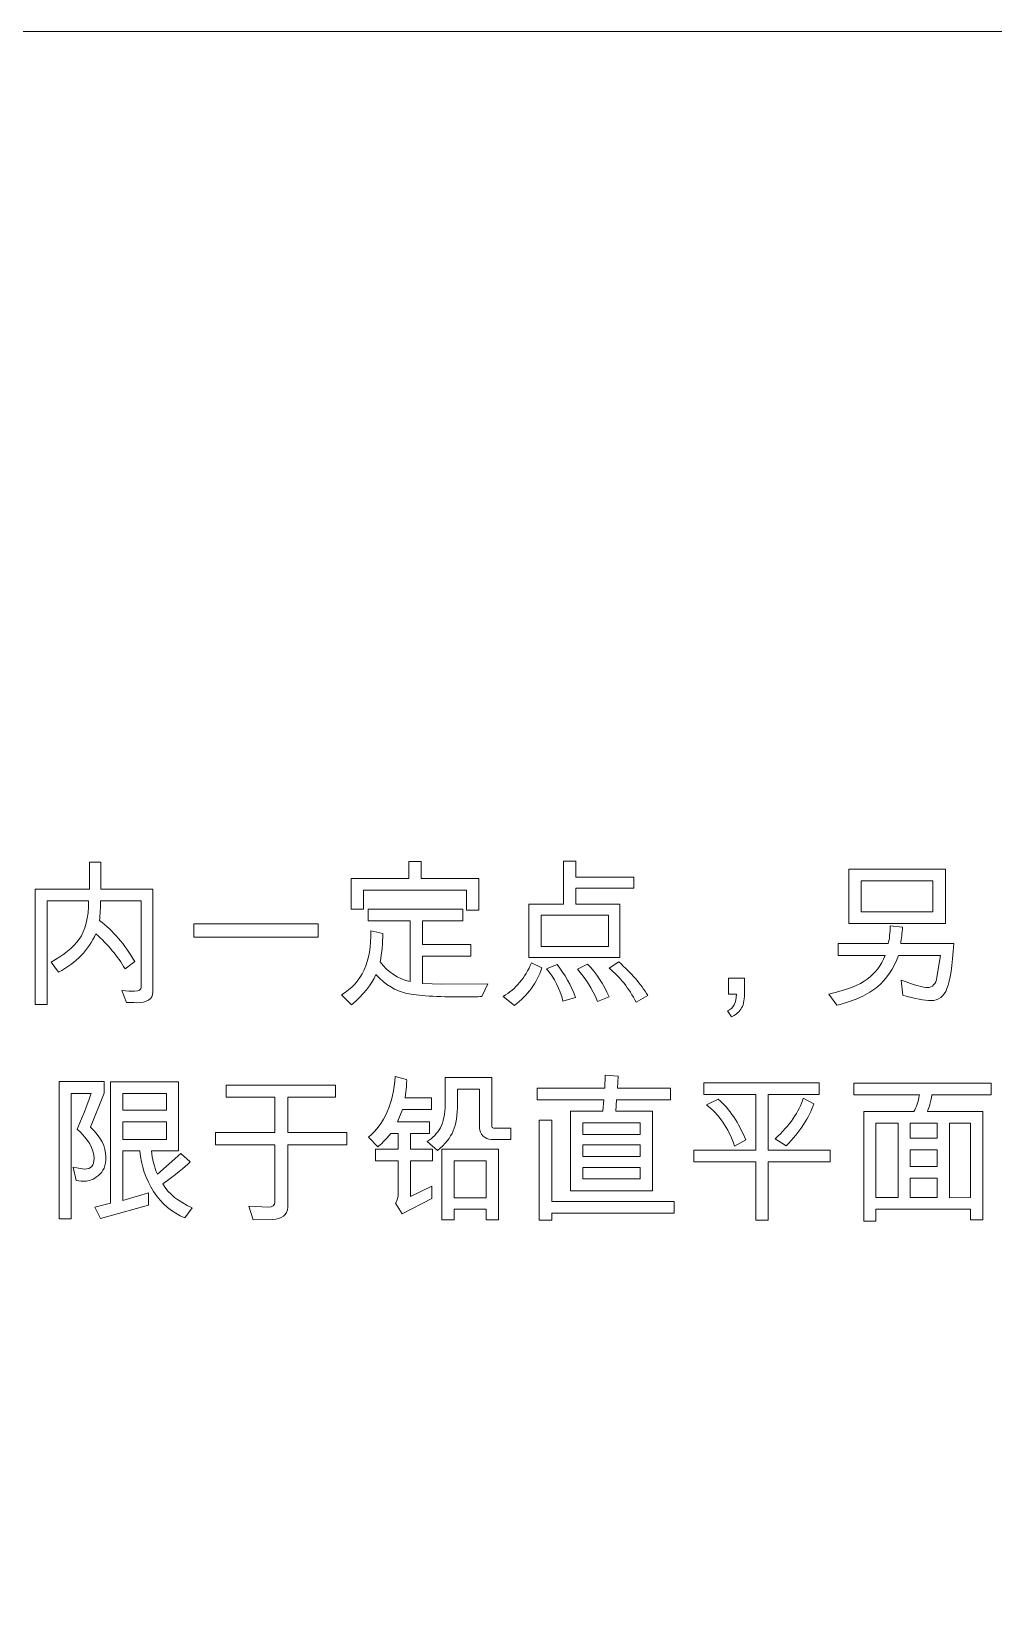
# Model space of a CAD drawing. Header units: millimetres. Extents: x -536 to 886, y 98 to 503.
# Drawn here: x 221.2 to 254.5, y 396.9 to 451.3 of the extents above; entities that cross this region are included whole.
import ezdxf

# ---------------------------------------------------------------- set-up
doc = ezdxf.new("R2010")
doc.units = ezdxf.units.MM
doc.header["$MEASUREMENT"] = 0
doc.layers.add('layer 1', color=7, linetype='Continuous')

msp = doc.modelspace()

# ---------------------------------------------------------------- linework, layer by layer
at = {"layer": 'layer 1', "lineweight": 9}
msp.add_open_spline([(-26.36, 241.324), (-26.36, 241.324), (313.64, 241.324), (313.64, 241.324), (313.64, 241.324), (318.948, 241.327), (324.037, 243.439), (327.788, 247.195), (327.788, 247.195), (331.538, 250.95), (333.644, 256.016), (333.64, 261.324), (333.64, 261.324), (333.64, 261.324), (333.64, 431.324), (333.64, 431.324), (333.64, 431.324), (333.637, 436.632), (331.525, 441.721), (327.77, 445.471), (327.77, 445.471), (324.014, 449.222), (318.948, 451.327), (313.64, 451.324), (313.64, 451.324), (313.64, 451.324), (-26.36, 451.324), (-26.36, 451.324), (-26.36, 451.324), (-31.667, 451.321), (-36.756, 449.209), (-40.507, 445.453), (-40.507, 445.453), (-44.258, 441.698), (-46.363, 436.632), (-46.36, 431.324), (-46.36, 431.324), (-46.36, 431.324), (-46.36, 261.324), (-46.36, 261.324), (-46.36, 261.324), (-46.356, 256.016), (-44.245, 250.927), (-40.489, 247.177), (-40.489, 247.177), (-36.734, 243.426), (-31.667, 241.321), (-26.36, 241.324)], degree=3, knots=[0, 0, 0, 0, 0.083333, 0.083333, 0.083333, 0.083333, 0.166667, 0.166667, 0.166667, 0.166667, 0.25, 0.25, 0.25, 0.25, 0.333333, 0.333333, 0.333333, 0.333333, 0.416667, 0.416667, 0.416667, 0.416667, 0.5, 0.5, 0.5, 0.5, 0.583333, 0.583333, 0.583333, 0.583333, 0.666667, 0.666667, 0.666667, 0.666667, 0.75, 0.75, 0.75, 0.75, 0.833333, 0.833333, 0.833333, 0.833333, 0.916667, 0.916667, 0.916667, 0.916667, 1, 1, 1, 1], dxfattribs=at)
at = {"layer": 'layer 1', "color": 22, "lineweight": 9}
for points, knots in [([(225.417, 418.043), (225.417, 417.797), (225.225, 417.674), (224.84, 417.674), (224.84, 417.674), (224.748, 417.674), (224.635, 417.677), (224.501, 417.682), (224.501, 417.682), (224.501, 417.682), (224.338, 418.092), (224.338, 418.092), (224.338, 418.092), (224.527, 418.077), (224.673, 418.07), (224.778, 418.07), (224.778, 418.07), (224.937, 418.07), (225.017, 418.118), (225.017, 418.214), (225.017, 418.214), (225.017, 418.214), (225.017, 421.203), (225.017, 421.203), (225.017, 421.203), (225.017, 421.203), (223.605, 421.203), (223.605, 421.203), (223.605, 421.203), (223.605, 420.97), (223.595, 420.742), (223.573, 420.52), (223.573, 420.52), (224.038, 420.171), (224.445, 419.697), (224.794, 419.099), (224.794, 419.099), (224.794, 419.099), (224.454, 418.843), (224.454, 418.843), (224.454, 418.843), (224.203, 419.279), (223.867, 419.687), (223.443, 420.064), (223.443, 420.064), (223.193, 419.503), (222.762, 419.058), (222.149, 418.726), (222.149, 418.726), (222.149, 418.726), (221.894, 419.082), (221.894, 419.082), (221.894, 419.082), (222.327, 419.315), (222.651, 419.58), (222.868, 419.877), (222.868, 419.877), (223.085, 420.173), (223.193, 420.615), (223.193, 421.203), (223.193, 421.203), (223.193, 421.203), (221.761, 421.203), (221.761, 421.203), (221.761, 421.203), (221.761, 421.203), (221.761, 417.614), (221.761, 417.614), (221.761, 417.614), (221.761, 417.614), (221.338, 417.614), (221.338, 417.614), (221.338, 417.614), (221.338, 417.614), (221.338, 421.608), (221.338, 421.608), (221.338, 421.608), (221.338, 421.608), (223.223, 421.608), (223.223, 421.608), (223.223, 421.608), (223.223, 421.608), (223.223, 422.548), (223.223, 422.548), (223.223, 422.548), (223.223, 422.548), (223.622, 422.548), (223.622, 422.548), (223.622, 422.548), (223.622, 422.548), (223.622, 421.608), (223.622, 421.608), (223.622, 421.608), (223.622, 421.608), (225.417, 421.608), (225.417, 421.608), (225.417, 421.608), (225.417, 421.608), (225.417, 418.043), (225.417, 418.043)], [0, 0, 0, 0, 0.04, 0.04, 0.04, 0.04, 0.08, 0.08, 0.08, 0.08, 0.12, 0.12, 0.12, 0.12, 0.16, 0.16, 0.16, 0.16, 0.2, 0.2, 0.2, 0.2, 0.24, 0.24, 0.24, 0.24, 0.28, 0.28, 0.28, 0.28, 0.32, 0.32, 0.32, 0.32, 0.36, 0.36, 0.36, 0.36, 0.4, 0.4, 0.4, 0.4, 0.44, 0.44, 0.44, 0.44, 0.48, 0.48, 0.48, 0.48, 0.52, 0.52, 0.52, 0.52, 0.56, 0.56, 0.56, 0.56, 0.6, 0.6, 0.6, 0.6, 0.64, 0.64, 0.64, 0.64, 0.68, 0.68, 0.68, 0.68, 0.72, 0.72, 0.72, 0.72, 0.76, 0.76, 0.76, 0.76, 0.8, 0.8, 0.8, 0.8, 0.84, 0.84, 0.84, 0.84, 0.88, 0.88, 0.88, 0.88, 0.92, 0.92, 0.92, 0.92, 0.96, 0.96, 0.96, 0.96, 1, 1, 1, 1]), ([(236.711, 420.881), (236.711, 420.881), (236.277, 420.881), (236.277, 420.881), (236.277, 420.881), (236.277, 420.881), (236.277, 421.575), (236.277, 421.575), (236.277, 421.575), (236.277, 421.575), (232.712, 421.575), (232.712, 421.575), (232.712, 421.575), (232.712, 421.575), (232.712, 420.913), (232.712, 420.913), (232.712, 420.913), (232.712, 420.913), (232.289, 420.913), (232.289, 420.913), (232.289, 420.913), (232.289, 420.913), (232.289, 421.982), (232.289, 421.982), (232.289, 421.982), (232.289, 421.982), (234.288, 421.982), (234.288, 421.982), (234.288, 421.982), (234.288, 421.982), (234.288, 422.56), (234.288, 422.56), (234.288, 422.56), (234.288, 422.56), (234.712, 422.56), (234.712, 422.56), (234.712, 422.56), (234.712, 422.56), (234.712, 421.982), (234.712, 421.982), (234.712, 421.982), (234.712, 421.982), (236.711, 421.982), (236.711, 421.982), (236.711, 421.982), (236.711, 421.982), (236.711, 420.881), (236.711, 420.881)], [0, 0, 0, 0, 0.083333, 0.083333, 0.083333, 0.083333, 0.166667, 0.166667, 0.166667, 0.166667, 0.25, 0.25, 0.25, 0.25, 0.333333, 0.333333, 0.333333, 0.333333, 0.416667, 0.416667, 0.416667, 0.416667, 0.5, 0.5, 0.5, 0.5, 0.583333, 0.583333, 0.583333, 0.583333, 0.666667, 0.666667, 0.666667, 0.666667, 0.75, 0.75, 0.75, 0.75, 0.833333, 0.833333, 0.833333, 0.833333, 0.916667, 0.916667, 0.916667, 0.916667, 1, 1, 1, 1]), ([(242.071, 421.637), (242.071, 421.637), (240.067, 421.637), (240.067, 421.637), (240.067, 421.637), (240.067, 421.637), (240.067, 421.092), (240.067, 421.092), (240.067, 421.092), (240.067, 421.092), (241.594, 421.092), (241.594, 421.092), (241.594, 421.092), (241.594, 421.092), (241.594, 419.236), (241.594, 419.236), (241.594, 419.236), (241.594, 419.236), (238.439, 419.236), (238.439, 419.236), (238.439, 419.236), (238.439, 419.236), (238.439, 421.092), (238.439, 421.092), (238.439, 421.092), (238.439, 421.092), (239.643, 421.092), (239.643, 421.092), (239.643, 421.092), (239.643, 421.092), (239.643, 422.581), (239.643, 422.581), (239.643, 422.581), (239.643, 422.581), (240.067, 422.581), (240.067, 422.581), (240.067, 422.581), (240.067, 422.581), (240.067, 422.02), (240.067, 422.02), (240.067, 422.02), (240.067, 422.02), (242.071, 422.02), (242.071, 422.02), (242.071, 422.02), (242.071, 422.02), (242.071, 421.637), (242.071, 421.637)], [0, 0, 0, 0, 0.083333, 0.083333, 0.083333, 0.083333, 0.166667, 0.166667, 0.166667, 0.166667, 0.25, 0.25, 0.25, 0.25, 0.333333, 0.333333, 0.333333, 0.333333, 0.416667, 0.416667, 0.416667, 0.416667, 0.5, 0.5, 0.5, 0.5, 0.583333, 0.583333, 0.583333, 0.583333, 0.666667, 0.666667, 0.666667, 0.666667, 0.75, 0.75, 0.75, 0.75, 0.833333, 0.833333, 0.833333, 0.833333, 0.916667, 0.916667, 0.916667, 0.916667, 1, 1, 1, 1]), ([(252.868, 420.42), (252.868, 420.42), (249.523, 420.42), (249.523, 420.42), (249.523, 420.42), (249.523, 420.42), (249.523, 422.302), (249.523, 422.302), (249.523, 422.302), (249.523, 422.302), (252.868, 422.302), (252.868, 422.302), (252.868, 422.302), (252.868, 422.302), (252.868, 420.42), (252.868, 420.42)], [0, 0, 0, 0, 0.25, 0.25, 0.25, 0.25, 0.5, 0.5, 0.5, 0.5, 0.75, 0.75, 0.75, 0.75, 1, 1, 1, 1]), ([(252.428, 420.826), (252.428, 420.826), (252.428, 421.898), (252.428, 421.898), (252.428, 421.898), (252.428, 421.898), (249.944, 421.898), (249.944, 421.898), (249.944, 421.898), (249.944, 421.898), (249.944, 420.826), (249.944, 420.826), (249.944, 420.826), (249.944, 420.826), (252.428, 420.826), (252.428, 420.826)], [0, 0, 0, 0, 0.25, 0.25, 0.25, 0.25, 0.5, 0.5, 0.5, 0.5, 0.75, 0.75, 0.75, 0.75, 1, 1, 1, 1]), ([(237.018, 418.331), (237.018, 418.331), (236.811, 417.885), (236.811, 417.885), (236.811, 417.885), (236.636, 417.878), (236.429, 417.874), (236.19, 417.874), (236.19, 417.874), (235.246, 417.874), (234.584, 417.915), (234.204, 417.996), (234.204, 417.996), (233.825, 418.076), (233.471, 418.294), (233.143, 418.648), (233.143, 418.648), (232.993, 418.298), (232.71, 417.948), (232.294, 417.598), (232.294, 417.598), (232.294, 417.598), (231.95, 417.949), (231.95, 417.949), (231.95, 417.949), (232.655, 418.357), (232.994, 419.096), (232.968, 420.164), (232.968, 420.164), (232.968, 420.164), (233.382, 420.07), (233.382, 420.07), (233.382, 420.07), (233.377, 419.731), (233.346, 419.404), (233.29, 419.087), (233.29, 419.087), (233.553, 418.727), (233.901, 418.499), (234.334, 418.404), (234.334, 418.404), (234.334, 418.404), (234.334, 420.509), (234.334, 420.509), (234.334, 420.509), (234.334, 420.509), (232.872, 420.509), (232.872, 420.509), (232.872, 420.509), (232.872, 420.509), (232.872, 420.913), (232.872, 420.913), (232.872, 420.913), (232.872, 420.913), (236.155, 420.913), (236.155, 420.913), (236.155, 420.913), (236.155, 420.913), (236.155, 420.509), (236.155, 420.509), (236.155, 420.509), (236.155, 420.509), (234.755, 420.509), (234.755, 420.509), (234.755, 420.509), (234.755, 420.509), (234.755, 419.687), (234.755, 419.687), (234.755, 419.687), (234.755, 419.687), (236.429, 419.687), (236.429, 419.687), (236.429, 419.687), (236.429, 419.687), (236.429, 419.28), (236.429, 419.28), (236.429, 419.28), (236.429, 419.28), (234.755, 419.28), (234.755, 419.28), (234.755, 419.28), (234.755, 419.28), (234.755, 418.341), (234.755, 418.341), (234.755, 418.341), (234.755, 418.341), (235.422, 418.32), (235.422, 418.32), (235.422, 418.32), (235.422, 418.32), (237.018, 418.331), (237.018, 418.331)], [0, 0, 0, 0, 0.043478, 0.043478, 0.043478, 0.043478, 0.086957, 0.086957, 0.086957, 0.086957, 0.130435, 0.130435, 0.130435, 0.130435, 0.173913, 0.173913, 0.173913, 0.173913, 0.217391, 0.217391, 0.217391, 0.217391, 0.26087, 0.26087, 0.26087, 0.26087, 0.304348, 0.304348, 0.304348, 0.304348, 0.347826, 0.347826, 0.347826, 0.347826, 0.391304, 0.391304, 0.391304, 0.391304, 0.434783, 0.434783, 0.434783, 0.434783, 0.478261, 0.478261, 0.478261, 0.478261, 0.521739, 0.521739, 0.521739, 0.521739, 0.565217, 0.565217, 0.565217, 0.565217, 0.608696, 0.608696, 0.608696, 0.608696, 0.652174, 0.652174, 0.652174, 0.652174, 0.695652, 0.695652, 0.695652, 0.695652, 0.73913, 0.73913, 0.73913, 0.73913, 0.782609, 0.782609, 0.782609, 0.782609, 0.826087, 0.826087, 0.826087, 0.826087, 0.869565, 0.869565, 0.869565, 0.869565, 0.913043, 0.913043, 0.913043, 0.913043, 0.956522, 0.956522, 0.956522, 0.956522, 1, 1, 1, 1]), ([(231.144, 419.948), (231.144, 419.948), (226.84, 419.948), (226.84, 419.948), (226.84, 419.948), (226.84, 419.948), (226.84, 420.409), (226.84, 420.409), (226.84, 420.409), (226.84, 420.409), (231.144, 420.409), (231.144, 420.409), (231.144, 420.409), (231.144, 420.409), (231.144, 419.948), (231.144, 419.948)], [0, 0, 0, 0, 0.25, 0.25, 0.25, 0.25, 0.5, 0.5, 0.5, 0.5, 0.75, 0.75, 0.75, 0.75, 1, 1, 1, 1]), ([(241.194, 419.619), (241.194, 419.619), (241.194, 420.71), (241.194, 420.71), (241.194, 420.71), (241.194, 420.71), (238.862, 420.71), (238.862, 420.71), (238.862, 420.71), (238.862, 420.71), (238.862, 419.619), (238.862, 419.619), (238.862, 419.619), (238.862, 419.619), (241.194, 419.619), (241.194, 419.619)], [0, 0, 0, 0, 0.25, 0.25, 0.25, 0.25, 0.5, 0.5, 0.5, 0.5, 0.75, 0.75, 0.75, 0.75, 1, 1, 1, 1]), ([(253.16, 419.725), (253.105, 418.958), (253.024, 418.437), (252.919, 418.161), (252.919, 418.161), (252.814, 417.885), (252.63, 417.748), (252.366, 417.748), (252.366, 417.748), (252.144, 417.748), (251.818, 417.81), (251.389, 417.937), (251.389, 417.937), (251.389, 417.937), (251.332, 418.452), (251.332, 418.452), (251.332, 418.452), (251.813, 418.283), (252.114, 418.198), (252.235, 418.198), (252.235, 418.198), (252.42, 418.198), (252.532, 418.316), (252.572, 418.553), (252.572, 418.553), (252.572, 418.553), (252.699, 419.304), (252.699, 419.304), (252.699, 419.304), (252.699, 419.304), (251.24, 419.304), (251.24, 419.304), (251.24, 419.304), (251.073, 418.852), (250.831, 418.492), (250.511, 418.224), (250.511, 418.224), (250.193, 417.955), (249.721, 417.741), (249.1, 417.582), (249.1, 417.582), (249.1, 417.582), (248.823, 417.97), (248.823, 417.97), (248.823, 417.97), (249.436, 418.107), (249.881, 418.281), (250.16, 418.491), (250.16, 418.491), (250.439, 418.7), (250.643, 418.972), (250.773, 419.304), (250.773, 419.304), (250.773, 419.304), (249.145, 419.304), (249.145, 419.304), (249.145, 419.304), (249.145, 419.304), (249.145, 419.725), (249.145, 419.725), (249.145, 419.725), (249.145, 419.725), (250.884, 419.725), (250.884, 419.725), (250.884, 419.725), (250.926, 419.886), (250.95, 420.091), (250.955, 420.341), (250.955, 420.341), (250.955, 420.341), (251.379, 420.292), (251.379, 420.292), (251.379, 420.292), (251.364, 420.082), (251.343, 419.893), (251.316, 419.725), (251.316, 419.725), (251.316, 419.725), (253.16, 419.725), (253.16, 419.725)], [0, 0, 0, 0, 0.05, 0.05, 0.05, 0.05, 0.1, 0.1, 0.1, 0.1, 0.15, 0.15, 0.15, 0.15, 0.2, 0.2, 0.2, 0.2, 0.25, 0.25, 0.25, 0.25, 0.3, 0.3, 0.3, 0.3, 0.35, 0.35, 0.35, 0.35, 0.4, 0.4, 0.4, 0.4, 0.45, 0.45, 0.45, 0.45, 0.5, 0.5, 0.5, 0.5, 0.55, 0.55, 0.55, 0.55, 0.6, 0.6, 0.6, 0.6, 0.65, 0.65, 0.65, 0.65, 0.7, 0.7, 0.7, 0.7, 0.75, 0.75, 0.75, 0.75, 0.8, 0.8, 0.8, 0.8, 0.85, 0.85, 0.85, 0.85, 0.9, 0.9, 0.9, 0.9, 0.95, 0.95, 0.95, 0.95, 1, 1, 1, 1]), ([(238.889, 418.876), (238.712, 418.353), (238.395, 417.92), (237.94, 417.576), (237.94, 417.576), (237.94, 417.576), (237.555, 417.891), (237.555, 417.891), (237.555, 417.891), (237.983, 418.149), (238.309, 418.536), (238.533, 419.052), (238.533, 419.052), (238.533, 419.052), (238.883, 418.876), (238.883, 418.876), (238.883, 418.876), (238.883, 418.876), (238.889, 418.876), (238.889, 418.876)], [0, 0, 0, 0, 0.2, 0.2, 0.2, 0.2, 0.4, 0.4, 0.4, 0.4, 0.6, 0.6, 0.6, 0.6, 0.8, 0.8, 0.8, 0.8, 1, 1, 1, 1]), ([(240.055, 417.853), (240.055, 417.853), (239.621, 417.731), (239.621, 417.731), (239.621, 417.731), (239.517, 418.147), (239.328, 418.52), (239.055, 418.849), (239.055, 418.849), (239.055, 418.849), (239.416, 418.998), (239.416, 418.998), (239.416, 418.998), (239.683, 418.66), (239.896, 418.278), (240.055, 417.853)], [0, 0, 0, 0, 0.25, 0.25, 0.25, 0.25, 0.5, 0.5, 0.5, 0.5, 0.75, 0.75, 0.75, 0.75, 1, 1, 1, 1]), ([(241.217, 417.874), (241.217, 417.874), (240.812, 417.72), (240.812, 417.72), (240.812, 417.72), (240.631, 418.165), (240.4, 418.536), (240.118, 418.836), (240.118, 418.836), (240.118, 418.836), (240.473, 419.009), (240.473, 419.009), (240.473, 419.009), (240.782, 418.694), (241.03, 418.316), (241.217, 417.874)], [0, 0, 0, 0, 0.25, 0.25, 0.25, 0.25, 0.5, 0.5, 0.5, 0.5, 0.75, 0.75, 0.75, 0.75, 1, 1, 1, 1]), ([(242.556, 417.921), (242.556, 417.921), (242.155, 417.687), (242.155, 417.687), (242.155, 417.687), (241.905, 418.171), (241.594, 418.563), (241.222, 418.865), (241.222, 418.865), (241.222, 418.865), (241.55, 419.087), (241.55, 419.087), (241.55, 419.087), (241.984, 418.708), (242.319, 418.319), (242.556, 417.921)], [0, 0, 0, 0, 0.25, 0.25, 0.25, 0.25, 0.5, 0.5, 0.5, 0.5, 0.75, 0.75, 0.75, 0.75, 1, 1, 1, 1]), ([(245.907, 417.97), (245.907, 417.74), (245.863, 417.564), (245.776, 417.444), (245.776, 417.444), (245.688, 417.323), (245.58, 417.236), (245.451, 417.185), (245.451, 417.185), (245.451, 417.185), (245.319, 417.392), (245.319, 417.392), (245.319, 417.392), (245.521, 417.479), (245.623, 417.672), (245.625, 417.97), (245.625, 417.97), (245.625, 417.97), (245.351, 417.97), (245.351, 417.97), (245.351, 417.97), (245.351, 417.97), (245.351, 418.526), (245.351, 418.526), (245.351, 418.526), (245.351, 418.526), (245.907, 418.526), (245.907, 418.526), (245.907, 418.526), (245.907, 418.526), (245.907, 417.97), (245.907, 417.97)], [0, 0, 0, 0, 0.125, 0.125, 0.125, 0.125, 0.25, 0.25, 0.25, 0.25, 0.375, 0.375, 0.375, 0.375, 0.5, 0.5, 0.5, 0.5, 0.625, 0.625, 0.625, 0.625, 0.75, 0.75, 0.75, 0.75, 0.875, 0.875, 0.875, 0.875, 1, 1, 1, 1]), ([(223.264, 413.359), (223.615, 413.023), (223.791, 412.68), (223.791, 412.327), (223.791, 412.327), (223.791, 412.031), (223.704, 411.817), (223.534, 411.685), (223.534, 411.685), (223.363, 411.552), (223.203, 411.486), (223.053, 411.486), (223.053, 411.486), (222.991, 411.486), (222.893, 411.497), (222.759, 411.516), (222.759, 411.516), (222.759, 411.516), (222.659, 411.977), (222.659, 411.977), (222.659, 411.977), (222.842, 411.933), (222.975, 411.909), (223.058, 411.909), (223.058, 411.909), (223.273, 411.909), (223.381, 412.032), (223.381, 412.276), (223.381, 412.276), (223.381, 412.607), (223.184, 412.944), (222.792, 413.287), (222.792, 413.287), (223.056, 413.899), (223.218, 414.312), (223.28, 414.527), (223.28, 414.527), (223.28, 414.527), (222.592, 414.527), (222.592, 414.527), (222.592, 414.527), (222.592, 414.527), (222.592, 410.187), (222.592, 410.187), (222.592, 410.187), (222.592, 410.187), (222.168, 410.187), (222.168, 410.187), (222.168, 410.187), (222.168, 410.187), (222.168, 414.943), (222.168, 414.943), (222.168, 414.943), (222.168, 414.943), (223.731, 414.943), (223.731, 414.943), (223.731, 414.943), (223.731, 414.943), (223.731, 414.533), (223.731, 414.533), (223.731, 414.533), (223.731, 414.533), (223.264, 413.359), (223.264, 413.359)], [0, 0, 0, 0, 0.0625, 0.0625, 0.0625, 0.0625, 0.125, 0.125, 0.125, 0.125, 0.1875, 0.1875, 0.1875, 0.1875, 0.25, 0.25, 0.25, 0.25, 0.3125, 0.3125, 0.3125, 0.3125, 0.375, 0.375, 0.375, 0.375, 0.4375, 0.4375, 0.4375, 0.4375, 0.5, 0.5, 0.5, 0.5, 0.5625, 0.5625, 0.5625, 0.5625, 0.625, 0.625, 0.625, 0.625, 0.6875, 0.6875, 0.6875, 0.6875, 0.75, 0.75, 0.75, 0.75, 0.8125, 0.8125, 0.8125, 0.8125, 0.875, 0.875, 0.875, 0.875, 0.9375, 0.9375, 0.9375, 0.9375, 1, 1, 1, 1]), ([(226.785, 410.564), (226.785, 410.564), (226.53, 410.214), (226.53, 410.214), (226.53, 410.214), (226.081, 410.4), (225.72, 410.705), (225.446, 411.127), (225.446, 411.127), (225.172, 411.549), (225.014, 412.019), (224.97, 412.536), (224.97, 412.536), (224.97, 412.536), (224.376, 412.536), (224.376, 412.536), (224.376, 412.536), (224.376, 412.536), (224.376, 410.822), (224.376, 410.822), (224.376, 410.822), (224.376, 410.822), (225.263, 411.083), (225.263, 411.083), (225.263, 411.083), (225.263, 411.083), (225.263, 410.659), (225.263, 410.659), (225.263, 410.659), (225.263, 410.659), (223.608, 410.193), (223.608, 410.193), (223.608, 410.193), (223.608, 410.193), (223.403, 410.594), (223.403, 410.594), (223.403, 410.594), (223.403, 410.594), (223.953, 410.727), (223.953, 410.727), (223.953, 410.727), (223.953, 410.727), (223.953, 414.932), (223.953, 414.932), (223.953, 414.932), (223.953, 414.932), (226.307, 414.932), (226.307, 414.932), (226.307, 414.932), (226.307, 414.932), (226.307, 412.536), (226.307, 412.536), (226.307, 412.536), (226.307, 412.536), (225.369, 412.536), (225.369, 412.536), (225.369, 412.536), (225.4, 412.258), (225.468, 411.989), (225.575, 411.731), (225.575, 411.731), (225.575, 411.731), (226.392, 412.449), (226.392, 412.449), (226.392, 412.449), (226.392, 412.449), (226.709, 412.159), (226.709, 412.159), (226.709, 412.159), (226.514, 411.964), (226.199, 411.708), (225.765, 411.392), (225.765, 411.392), (225.964, 411.049), (226.304, 410.774), (226.785, 410.564)], [0, 0, 0, 0, 0.052632, 0.052632, 0.052632, 0.052632, 0.105263, 0.105263, 0.105263, 0.105263, 0.157895, 0.157895, 0.157895, 0.157895, 0.210526, 0.210526, 0.210526, 0.210526, 0.263158, 0.263158, 0.263158, 0.263158, 0.315789, 0.315789, 0.315789, 0.315789, 0.368421, 0.368421, 0.368421, 0.368421, 0.421053, 0.421053, 0.421053, 0.421053, 0.473684, 0.473684, 0.473684, 0.473684, 0.526316, 0.526316, 0.526316, 0.526316, 0.578947, 0.578947, 0.578947, 0.578947, 0.631579, 0.631579, 0.631579, 0.631579, 0.684211, 0.684211, 0.684211, 0.684211, 0.736842, 0.736842, 0.736842, 0.736842, 0.789474, 0.789474, 0.789474, 0.789474, 0.842105, 0.842105, 0.842105, 0.842105, 0.894737, 0.894737, 0.894737, 0.894737, 0.947368, 0.947368, 0.947368, 0.947368, 1, 1, 1, 1]), ([(235.097, 412.192), (235.097, 412.192), (234.343, 412.192), (234.343, 412.192), (234.343, 412.192), (234.343, 412.192), (234.343, 410.955), (234.343, 410.955), (234.343, 410.955), (234.343, 410.955), (235.081, 411.316), (235.081, 411.316), (235.081, 411.316), (235.081, 411.316), (235.081, 410.887), (235.081, 410.887), (235.081, 410.887), (235.081, 410.887), (234.057, 410.355), (234.057, 410.355), (234.057, 410.355), (234.057, 410.355), (233.819, 410.722), (233.819, 410.722), (233.819, 410.722), (233.886, 410.843), (233.919, 410.946), (233.919, 411.031), (233.919, 411.031), (233.919, 411.031), (233.919, 412.192), (233.919, 412.192), (233.919, 412.192), (233.919, 412.192), (233.125, 412.192), (233.125, 412.192), (233.125, 412.192), (233.125, 412.192), (233.125, 412.593), (233.125, 412.593), (233.125, 412.593), (233.125, 412.593), (233.919, 412.593), (233.919, 412.593), (233.919, 412.593), (233.919, 412.593), (233.919, 413.144), (233.919, 413.144), (233.919, 413.144), (233.919, 413.144), (233.659, 413.144), (233.659, 413.144), (233.659, 413.144), (233.462, 412.912), (233.31, 412.757), (233.204, 412.677), (233.204, 412.677), (233.204, 412.677), (232.886, 413.009), (232.886, 413.009), (232.886, 413.009), (233.443, 413.484), (233.75, 414.186), (233.808, 415.116), (233.808, 415.116), (233.808, 415.116), (234.207, 415.016), (234.207, 415.016), (234.207, 415.016), (234.214, 414.884), (234.196, 414.671), (234.153, 414.375), (234.153, 414.375), (234.153, 414.375), (235.064, 414.375), (235.064, 414.375), (235.064, 414.375), (235.064, 414.375), (235.064, 413.977), (235.064, 413.977), (235.064, 413.977), (235.064, 413.977), (234.063, 413.977), (234.063, 413.977), (234.063, 413.977), (234.063, 413.977), (233.893, 413.543), (233.893, 413.543), (233.893, 413.543), (233.893, 413.543), (235.002, 413.543), (235.002, 413.543), (235.002, 413.543), (235.002, 413.543), (235.002, 413.144), (235.002, 413.144), (235.002, 413.144), (235.002, 413.144), (234.343, 413.144), (234.343, 413.144), (234.343, 413.144), (234.343, 413.144), (234.343, 412.593), (234.343, 412.593), (234.343, 412.593), (234.343, 412.593), (235.097, 412.593), (235.097, 412.593), (235.097, 412.593), (235.097, 412.593), (235.097, 412.192), (235.097, 412.192)], [0, 0, 0, 0, 0.035714, 0.035714, 0.035714, 0.035714, 0.071429, 0.071429, 0.071429, 0.071429, 0.107143, 0.107143, 0.107143, 0.107143, 0.142857, 0.142857, 0.142857, 0.142857, 0.178571, 0.178571, 0.178571, 0.178571, 0.214286, 0.214286, 0.214286, 0.214286, 0.25, 0.25, 0.25, 0.25, 0.285714, 0.285714, 0.285714, 0.285714, 0.321429, 0.321429, 0.321429, 0.321429, 0.357143, 0.357143, 0.357143, 0.357143, 0.392857, 0.392857, 0.392857, 0.392857, 0.428571, 0.428571, 0.428571, 0.428571, 0.464286, 0.464286, 0.464286, 0.464286, 0.5, 0.5, 0.5, 0.5, 0.535714, 0.535714, 0.535714, 0.535714, 0.571429, 0.571429, 0.571429, 0.571429, 0.607143, 0.607143, 0.607143, 0.607143, 0.642857, 0.642857, 0.642857, 0.642857, 0.678571, 0.678571, 0.678571, 0.678571, 0.714286, 0.714286, 0.714286, 0.714286, 0.75, 0.75, 0.75, 0.75, 0.785714, 0.785714, 0.785714, 0.785714, 0.821429, 0.821429, 0.821429, 0.821429, 0.857143, 0.857143, 0.857143, 0.857143, 0.892857, 0.892857, 0.892857, 0.892857, 0.928571, 0.928571, 0.928571, 0.928571, 0.964286, 0.964286, 0.964286, 0.964286, 1, 1, 1, 1]), ([(237.815, 412.933), (237.815, 412.933), (237.131, 412.933), (237.131, 412.933), (237.131, 412.933), (237.031, 412.933), (236.94, 412.973), (236.856, 413.054), (236.856, 413.054), (236.772, 413.135), (236.73, 413.226), (236.73, 413.325), (236.73, 413.325), (236.73, 413.325), (236.73, 414.682), (236.73, 414.682), (236.73, 414.682), (236.73, 414.682), (235.965, 414.682), (235.965, 414.682), (235.965, 414.682), (235.965, 414.682), (235.965, 414.177), (235.965, 414.177), (235.965, 414.177), (235.965, 413.778), (235.917, 413.462), (235.819, 413.231), (235.819, 413.231), (235.723, 412.999), (235.54, 412.772), (235.27, 412.547), (235.27, 412.547), (235.27, 412.547), (234.92, 412.86), (234.92, 412.86), (234.92, 412.86), (235.112, 412.987), (235.264, 413.148), (235.375, 413.341), (235.375, 413.341), (235.486, 413.534), (235.542, 413.806), (235.542, 414.159), (235.542, 414.159), (235.542, 414.159), (235.542, 415.081), (235.542, 415.081), (235.542, 415.081), (235.542, 415.081), (237.153, 415.081), (237.153, 415.081), (237.153, 415.081), (237.153, 415.081), (237.153, 413.421), (237.153, 413.421), (237.153, 413.421), (237.153, 413.361), (237.173, 413.331), (237.213, 413.331), (237.213, 413.331), (237.213, 413.331), (237.815, 413.331), (237.815, 413.331), (237.815, 413.331), (237.815, 413.331), (237.815, 412.933), (237.815, 412.933)], [0, 0, 0, 0, 0.058824, 0.058824, 0.058824, 0.058824, 0.117647, 0.117647, 0.117647, 0.117647, 0.176471, 0.176471, 0.176471, 0.176471, 0.235294, 0.235294, 0.235294, 0.235294, 0.294118, 0.294118, 0.294118, 0.294118, 0.352941, 0.352941, 0.352941, 0.352941, 0.411765, 0.411765, 0.411765, 0.411765, 0.470588, 0.470588, 0.470588, 0.470588, 0.529412, 0.529412, 0.529412, 0.529412, 0.588235, 0.588235, 0.588235, 0.588235, 0.647059, 0.647059, 0.647059, 0.647059, 0.705882, 0.705882, 0.705882, 0.705882, 0.764706, 0.764706, 0.764706, 0.764706, 0.823529, 0.823529, 0.823529, 0.823529, 0.882353, 0.882353, 0.882353, 0.882353, 0.941176, 0.941176, 0.941176, 0.941176, 1, 1, 1, 1]), ([(243.341, 414.31), (243.341, 414.31), (241.469, 414.31), (241.469, 414.31), (241.469, 414.31), (241.469, 414.31), (241.447, 413.92), (241.447, 413.92), (241.447, 413.92), (241.447, 413.92), (242.72, 413.92), (242.72, 413.92), (242.72, 413.92), (242.72, 413.92), (242.72, 411.159), (242.72, 411.159), (242.72, 411.159), (242.72, 411.159), (239.887, 411.159), (239.887, 411.159), (239.887, 411.159), (239.887, 411.159), (239.887, 413.92), (239.887, 413.92), (239.887, 413.92), (239.887, 413.92), (240.997, 413.92), (240.997, 413.92), (240.997, 413.92), (240.997, 413.92), (241.03, 414.31), (241.03, 414.31), (241.03, 414.31), (241.03, 414.31), (238.732, 414.31), (238.732, 414.31), (238.732, 414.31), (238.732, 414.31), (238.732, 414.714), (238.732, 414.714), (238.732, 414.714), (238.732, 414.714), (241.065, 414.714), (241.065, 414.714), (241.065, 414.714), (241.065, 414.714), (241.086, 415.165), (241.086, 415.165), (241.086, 415.165), (241.086, 415.165), (241.531, 415.127), (241.531, 415.127), (241.531, 415.127), (241.531, 415.127), (241.504, 414.714), (241.504, 414.714), (241.504, 414.714), (241.504, 414.714), (243.341, 414.714), (243.341, 414.714), (243.341, 414.714), (243.341, 414.714), (243.341, 414.31), (243.341, 414.31)], [0, 0, 0, 0, 0.0625, 0.0625, 0.0625, 0.0625, 0.125, 0.125, 0.125, 0.125, 0.1875, 0.1875, 0.1875, 0.1875, 0.25, 0.25, 0.25, 0.25, 0.3125, 0.3125, 0.3125, 0.3125, 0.375, 0.375, 0.375, 0.375, 0.4375, 0.4375, 0.4375, 0.4375, 0.5, 0.5, 0.5, 0.5, 0.5625, 0.5625, 0.5625, 0.5625, 0.625, 0.625, 0.625, 0.625, 0.6875, 0.6875, 0.6875, 0.6875, 0.75, 0.75, 0.75, 0.75, 0.8125, 0.8125, 0.8125, 0.8125, 0.875, 0.875, 0.875, 0.875, 0.9375, 0.9375, 0.9375, 0.9375, 1, 1, 1, 1]), ([(248.87, 412.154), (248.87, 412.154), (246.726, 412.154), (246.726, 412.154), (246.726, 412.154), (246.726, 412.154), (246.726, 410.138), (246.726, 410.138), (246.726, 410.138), (246.726, 410.138), (246.303, 410.138), (246.303, 410.138), (246.303, 410.138), (246.303, 410.138), (246.303, 412.154), (246.303, 412.154), (246.303, 412.154), (246.303, 412.154), (244.152, 412.154), (244.152, 412.154), (244.152, 412.154), (244.152, 412.154), (244.152, 412.56), (244.152, 412.56), (244.152, 412.56), (244.152, 412.56), (246.303, 412.56), (246.303, 412.56), (246.303, 412.56), (246.303, 412.56), (246.303, 414.492), (246.303, 414.492), (246.303, 414.492), (246.303, 414.492), (244.502, 414.492), (244.502, 414.492), (244.502, 414.492), (244.502, 414.492), (244.502, 414.899), (244.502, 414.899), (244.502, 414.899), (244.502, 414.899), (248.492, 414.899), (248.492, 414.899), (248.492, 414.899), (248.492, 414.899), (248.492, 414.492), (248.492, 414.492), (248.492, 414.492), (248.492, 414.492), (246.726, 414.492), (246.726, 414.492), (246.726, 414.492), (246.726, 414.492), (246.726, 412.56), (246.726, 412.56), (246.726, 412.56), (246.726, 412.56), (248.87, 412.56), (248.87, 412.56), (248.87, 412.56), (248.87, 412.56), (248.87, 412.154), (248.87, 412.154)], [0, 0, 0, 0, 0.0625, 0.0625, 0.0625, 0.0625, 0.125, 0.125, 0.125, 0.125, 0.1875, 0.1875, 0.1875, 0.1875, 0.25, 0.25, 0.25, 0.25, 0.3125, 0.3125, 0.3125, 0.3125, 0.375, 0.375, 0.375, 0.375, 0.4375, 0.4375, 0.4375, 0.4375, 0.5, 0.5, 0.5, 0.5, 0.5625, 0.5625, 0.5625, 0.5625, 0.625, 0.625, 0.625, 0.625, 0.6875, 0.6875, 0.6875, 0.6875, 0.75, 0.75, 0.75, 0.75, 0.8125, 0.8125, 0.8125, 0.8125, 0.875, 0.875, 0.875, 0.875, 0.9375, 0.9375, 0.9375, 0.9375, 1, 1, 1, 1]), ([(254.446, 414.476), (254.446, 414.476), (252.398, 414.476), (252.398, 414.476), (252.398, 414.476), (252.347, 414.21), (252.296, 414.019), (252.241, 413.903), (252.241, 413.903), (252.241, 413.903), (254.159, 413.903), (254.159, 413.903), (254.159, 413.903), (254.159, 413.903), (254.159, 410.144), (254.159, 410.144), (254.159, 410.144), (254.159, 410.144), (253.735, 410.144), (253.735, 410.144), (253.735, 410.144), (253.735, 410.144), (253.735, 410.515), (253.735, 410.515), (253.735, 410.515), (253.735, 410.515), (250.458, 410.515), (250.458, 410.515), (250.458, 410.515), (250.458, 410.515), (250.458, 410.098), (250.458, 410.098), (250.458, 410.098), (250.458, 410.098), (250.035, 410.098), (250.035, 410.098), (250.035, 410.098), (250.035, 410.098), (250.035, 413.903), (250.035, 413.903), (250.035, 413.903), (250.035, 413.903), (251.774, 413.903), (251.774, 413.903), (251.774, 413.903), (251.857, 414.048), (251.921, 414.239), (251.964, 414.476), (251.964, 414.476), (251.964, 414.476), (249.696, 414.476), (249.696, 414.476), (249.696, 414.476), (249.696, 414.476), (249.696, 414.883), (249.696, 414.883), (249.696, 414.883), (249.696, 414.883), (254.446, 414.883), (254.446, 414.883), (254.446, 414.883), (254.446, 414.883), (254.446, 414.476), (254.446, 414.476)], [0, 0, 0, 0, 0.0625, 0.0625, 0.0625, 0.0625, 0.125, 0.125, 0.125, 0.125, 0.1875, 0.1875, 0.1875, 0.1875, 0.25, 0.25, 0.25, 0.25, 0.3125, 0.3125, 0.3125, 0.3125, 0.375, 0.375, 0.375, 0.375, 0.4375, 0.4375, 0.4375, 0.4375, 0.5, 0.5, 0.5, 0.5, 0.5625, 0.5625, 0.5625, 0.5625, 0.625, 0.625, 0.625, 0.625, 0.6875, 0.6875, 0.6875, 0.6875, 0.75, 0.75, 0.75, 0.75, 0.8125, 0.8125, 0.8125, 0.8125, 0.875, 0.875, 0.875, 0.875, 0.9375, 0.9375, 0.9375, 0.9375, 1, 1, 1, 1]), ([(225.887, 413.955), (225.887, 413.955), (225.887, 414.527), (225.887, 414.527), (225.887, 414.527), (225.887, 414.527), (224.376, 414.527), (224.376, 414.527), (224.376, 414.527), (224.376, 414.527), (224.376, 413.955), (224.376, 413.955), (224.376, 413.955), (224.376, 413.955), (225.887, 413.955), (225.887, 413.955)], [0, 0, 0, 0, 0.25, 0.25, 0.25, 0.25, 0.5, 0.5, 0.5, 0.5, 0.75, 0.75, 0.75, 0.75, 1, 1, 1, 1]), ([(232.137, 412.748), (232.137, 412.748), (230.097, 412.748), (230.097, 412.748), (230.097, 412.748), (230.097, 412.748), (230.097, 410.588), (230.097, 410.588), (230.097, 410.588), (230.065, 410.31), (229.885, 410.167), (229.557, 410.159), (229.557, 410.159), (229.557, 410.159), (228.893, 410.144), (228.893, 410.144), (228.893, 410.144), (228.893, 410.144), (228.741, 410.622), (228.741, 410.622), (228.741, 410.622), (228.741, 410.622), (229.408, 410.588), (229.408, 410.588), (229.408, 410.588), (229.564, 410.582), (229.642, 410.644), (229.642, 410.776), (229.642, 410.776), (229.642, 410.776), (229.642, 412.748), (229.642, 412.748), (229.642, 412.748), (229.642, 412.748), (227.585, 412.748), (227.585, 412.748), (227.585, 412.748), (227.585, 412.748), (227.585, 413.171), (227.585, 413.171), (227.585, 413.171), (227.585, 413.171), (229.642, 413.171), (229.642, 413.171), (229.642, 413.171), (229.642, 413.171), (229.642, 414.397), (229.642, 414.397), (229.642, 414.397), (229.642, 414.397), (227.957, 414.397), (227.957, 414.397), (227.957, 414.397), (227.957, 414.397), (227.957, 414.821), (227.957, 414.821), (227.957, 414.821), (227.957, 414.821), (231.746, 414.821), (231.746, 414.821), (231.746, 414.821), (231.746, 414.821), (231.746, 414.397), (231.746, 414.397), (231.746, 414.397), (231.746, 414.397), (230.097, 414.397), (230.097, 414.397), (230.097, 414.397), (230.097, 414.397), (230.097, 413.171), (230.097, 413.171), (230.097, 413.171), (230.097, 413.171), (232.137, 413.171), (232.137, 413.171), (232.137, 413.171), (232.137, 413.171), (232.137, 412.748), (232.137, 412.748)], [0, 0, 0, 0, 0.05, 0.05, 0.05, 0.05, 0.1, 0.1, 0.1, 0.1, 0.15, 0.15, 0.15, 0.15, 0.2, 0.2, 0.2, 0.2, 0.25, 0.25, 0.25, 0.25, 0.3, 0.3, 0.3, 0.3, 0.35, 0.35, 0.35, 0.35, 0.4, 0.4, 0.4, 0.4, 0.45, 0.45, 0.45, 0.45, 0.5, 0.5, 0.5, 0.5, 0.55, 0.55, 0.55, 0.55, 0.6, 0.6, 0.6, 0.6, 0.65, 0.65, 0.65, 0.65, 0.7, 0.7, 0.7, 0.7, 0.75, 0.75, 0.75, 0.75, 0.8, 0.8, 0.8, 0.8, 0.85, 0.85, 0.85, 0.85, 0.9, 0.9, 0.9, 0.9, 0.95, 0.95, 0.95, 0.95, 1, 1, 1, 1]), ([(245.953, 412.916), (245.953, 412.916), (245.565, 412.705), (245.565, 412.705), (245.565, 412.705), (245.345, 413.339), (245.018, 413.815), (244.586, 414.132), (244.586, 414.132), (244.586, 414.132), (244.998, 414.332), (244.998, 414.332), (244.998, 414.332), (245.393, 413.985), (245.71, 413.513), (245.953, 412.916)], [0, 0, 0, 0, 0.25, 0.25, 0.25, 0.25, 0.5, 0.5, 0.5, 0.5, 0.75, 0.75, 0.75, 0.75, 1, 1, 1, 1]), ([(248.308, 414.17), (248.157, 413.697), (247.837, 413.212), (247.347, 412.715), (247.347, 412.715), (247.347, 412.715), (246.97, 412.96), (246.97, 412.96), (246.97, 412.96), (247.482, 413.424), (247.806, 413.893), (247.942, 414.365), (247.942, 414.365), (247.942, 414.365), (248.308, 414.17), (248.308, 414.17)], [0, 0, 0, 0, 0.25, 0.25, 0.25, 0.25, 0.5, 0.5, 0.5, 0.5, 0.75, 0.75, 0.75, 0.75, 1, 1, 1, 1]), ([(225.887, 412.938), (225.887, 412.938), (225.887, 413.548), (225.887, 413.548), (225.887, 413.548), (225.887, 413.548), (224.376, 413.548), (224.376, 413.548), (224.376, 413.548), (224.376, 413.548), (224.376, 412.938), (224.376, 412.938), (224.376, 412.938), (224.376, 412.938), (225.887, 412.938), (225.887, 412.938)], [0, 0, 0, 0, 0.25, 0.25, 0.25, 0.25, 0.5, 0.5, 0.5, 0.5, 0.75, 0.75, 0.75, 0.75, 1, 1, 1, 1]), ([(243.476, 410.383), (243.476, 410.383), (239.236, 410.383), (239.236, 410.383), (239.236, 410.383), (239.236, 410.383), (239.236, 410.138), (239.236, 410.138), (239.236, 410.138), (239.236, 410.138), (238.792, 410.138), (238.792, 410.138), (238.792, 410.138), (238.792, 410.138), (238.792, 413.599), (238.792, 413.599), (238.792, 413.599), (238.792, 413.599), (239.236, 413.599), (239.236, 413.599), (239.236, 413.599), (239.236, 413.599), (239.236, 410.786), (239.236, 410.786), (239.236, 410.786), (239.236, 410.786), (243.476, 410.786), (243.476, 410.786), (243.476, 410.786), (243.476, 410.786), (243.476, 410.383), (243.476, 410.383)], [0, 0, 0, 0, 0.125, 0.125, 0.125, 0.125, 0.25, 0.25, 0.25, 0.25, 0.375, 0.375, 0.375, 0.375, 0.5, 0.5, 0.5, 0.5, 0.625, 0.625, 0.625, 0.625, 0.75, 0.75, 0.75, 0.75, 0.875, 0.875, 0.875, 0.875, 1, 1, 1, 1]), ([(242.296, 413.109), (242.296, 413.109), (242.296, 413.516), (242.296, 413.516), (242.296, 413.516), (242.296, 413.516), (240.307, 413.516), (240.307, 413.516), (240.307, 413.516), (240.307, 413.516), (240.307, 413.109), (240.307, 413.109), (240.307, 413.109), (240.307, 413.109), (242.296, 413.109), (242.296, 413.109)], [0, 0, 0, 0, 0.25, 0.25, 0.25, 0.25, 0.5, 0.5, 0.5, 0.5, 0.75, 0.75, 0.75, 0.75, 1, 1, 1, 1]), ([(251.226, 410.92), (251.226, 410.92), (251.226, 413.499), (251.226, 413.499), (251.226, 413.499), (251.226, 413.499), (250.458, 413.499), (250.458, 413.499), (250.458, 413.499), (250.458, 413.499), (250.458, 410.92), (250.458, 410.92), (250.458, 410.92), (250.458, 410.92), (251.226, 410.92), (251.226, 410.92)], [0, 0, 0, 0, 0.25, 0.25, 0.25, 0.25, 0.5, 0.5, 0.5, 0.5, 0.75, 0.75, 0.75, 0.75, 1, 1, 1, 1]), ([(252.58, 412.976), (252.58, 412.976), (252.58, 413.499), (252.58, 413.499), (252.58, 413.499), (252.58, 413.499), (251.647, 413.499), (251.647, 413.499), (251.647, 413.499), (251.647, 413.499), (251.647, 412.976), (251.647, 412.976), (251.647, 412.976), (251.647, 412.976), (252.58, 412.976), (252.58, 412.976)], [0, 0, 0, 0, 0.25, 0.25, 0.25, 0.25, 0.5, 0.5, 0.5, 0.5, 0.75, 0.75, 0.75, 0.75, 1, 1, 1, 1]), ([(253.735, 410.925), (253.735, 410.925), (253.735, 413.499), (253.735, 413.499), (253.735, 413.499), (253.735, 413.499), (253.003, 413.499), (253.003, 413.499), (253.003, 413.499), (253.003, 413.499), (253.003, 410.914), (253.003, 410.914), (253.003, 410.914), (253.003, 410.914), (253.735, 410.925), (253.735, 410.925)], [0, 0, 0, 0, 0.25, 0.25, 0.25, 0.25, 0.5, 0.5, 0.5, 0.5, 0.75, 0.75, 0.75, 0.75, 1, 1, 1, 1]), ([(242.296, 412.349), (242.296, 412.349), (242.296, 412.743), (242.296, 412.743), (242.296, 412.743), (242.296, 412.743), (240.307, 412.743), (240.307, 412.743), (240.307, 412.743), (240.307, 412.743), (240.307, 412.349), (240.307, 412.349), (240.307, 412.349), (240.307, 412.349), (242.296, 412.349), (242.296, 412.349)], [0, 0, 0, 0, 0.25, 0.25, 0.25, 0.25, 0.5, 0.5, 0.5, 0.5, 0.75, 0.75, 0.75, 0.75, 1, 1, 1, 1]), ([(237.386, 410.144), (237.386, 410.144), (236.963, 410.144), (236.963, 410.144), (236.963, 410.144), (236.963, 410.144), (236.963, 410.515), (236.963, 410.515), (236.963, 410.515), (236.963, 410.515), (235.854, 410.515), (235.854, 410.515), (235.854, 410.515), (235.854, 410.515), (235.854, 410.144), (235.854, 410.144), (235.854, 410.144), (235.854, 410.144), (235.431, 410.144), (235.431, 410.144), (235.431, 410.144), (235.431, 410.144), (235.431, 412.593), (235.431, 412.593), (235.431, 412.593), (235.431, 412.593), (237.386, 412.593), (237.386, 412.593), (237.386, 412.593), (237.386, 412.593), (237.386, 410.144), (237.386, 410.144)], [0, 0, 0, 0, 0.125, 0.125, 0.125, 0.125, 0.25, 0.25, 0.25, 0.25, 0.375, 0.375, 0.375, 0.375, 0.5, 0.5, 0.5, 0.5, 0.625, 0.625, 0.625, 0.625, 0.75, 0.75, 0.75, 0.75, 0.875, 0.875, 0.875, 0.875, 1, 1, 1, 1]), ([(236.963, 410.914), (236.963, 410.914), (236.963, 412.192), (236.963, 412.192), (236.963, 412.192), (236.963, 412.192), (235.854, 412.192), (235.854, 412.192), (235.854, 412.192), (235.854, 412.192), (235.854, 410.914), (235.854, 410.914), (235.854, 410.914), (235.854, 410.914), (236.963, 410.914), (236.963, 410.914)], [0, 0, 0, 0, 0.25, 0.25, 0.25, 0.25, 0.5, 0.5, 0.5, 0.5, 0.75, 0.75, 0.75, 0.75, 1, 1, 1, 1]), ([(252.58, 411.999), (252.58, 411.999), (252.58, 412.572), (252.58, 412.572), (252.58, 412.572), (252.58, 412.572), (251.647, 412.572), (251.647, 412.572), (251.647, 412.572), (251.647, 412.572), (251.647, 411.999), (251.647, 411.999), (251.647, 411.999), (251.647, 411.999), (252.58, 411.999), (252.58, 411.999)], [0, 0, 0, 0, 0.25, 0.25, 0.25, 0.25, 0.5, 0.5, 0.5, 0.5, 0.75, 0.75, 0.75, 0.75, 1, 1, 1, 1]), ([(242.296, 411.565), (242.296, 411.565), (242.296, 411.964), (242.296, 411.964), (242.296, 411.964), (242.296, 411.964), (240.307, 411.964), (240.307, 411.964), (240.307, 411.964), (240.307, 411.964), (240.307, 411.565), (240.307, 411.565), (240.307, 411.565), (240.307, 411.565), (242.296, 411.565), (242.296, 411.565)], [0, 0, 0, 0, 0.25, 0.25, 0.25, 0.25, 0.5, 0.5, 0.5, 0.5, 0.75, 0.75, 0.75, 0.75, 1, 1, 1, 1]), ([(252.58, 410.92), (252.58, 410.92), (252.58, 411.592), (252.58, 411.592), (252.58, 411.592), (252.58, 411.592), (251.647, 411.592), (251.647, 411.592), (251.647, 411.592), (251.647, 411.592), (251.647, 410.92), (251.647, 410.92), (251.647, 410.92), (251.647, 410.92), (252.58, 410.92), (252.58, 410.92)], [0, 0, 0, 0, 0.25, 0.25, 0.25, 0.25, 0.5, 0.5, 0.5, 0.5, 0.75, 0.75, 0.75, 0.75, 1, 1, 1, 1])]:
    msp.add_open_spline(points, degree=3, knots=knots, dxfattribs=at)

doc.saveas('drawing.dxf')
